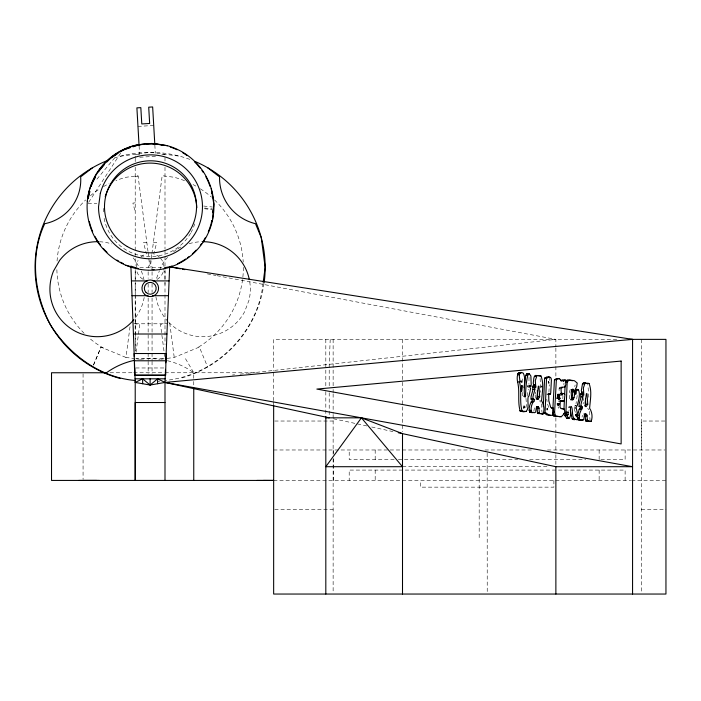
<?xml version="1.0" encoding="UTF-8"?>
<svg xmlns="http://www.w3.org/2000/svg" width="701" height="701" viewBox="0 0 701 701"><rect width="100%" height="100%" fill="white"/><g stroke="black" fill="none" stroke-linecap="round" stroke-linejoin="round"><path stroke-width="0.53" stroke-dasharray="3.5 2.63" d="M135.223 335.753L135.223 351.035L135.214 282.556M135.223 334.657L135.223 297.548M135.223 296.462L135.223 282.266M135.223 281.18L135.223 271.357L136.704 270.963A13.88 13.88 0 0 0 143.17 279.392M542.635 386.347L540.716 386.347L540.664 392.332M588.84 397.327L587.894 384.831M330.206 339.372L329.207 364.345L329.207 386.172M522.604 382.36L522.596 376.533M522.534 392.376L522.394 395.25L523.13 397.222M525.96 398.282L526.469 404.81L525.811 407.956M529.018 377.322L528.913 384.183M535.187 394.917L535.301 398.159M548.909 392.218L549.269 384.709M562.807 398.851L562.956 395.802M563.893 384.893L563.981 383.044M570.965 406.23L569.054 406.23L568.835 410.663M569.405 398.851L569.308 392.148L570.491 388.985M575.346 412.416L574.093 408.508L575.451 405.204M577.186 395.53L576.02 403.697M583.171 403.881L583.241 402.4M533.82 411.312L534.416 407.807M135.214 358.675L125.97 357.457L130.062 326.377M136.064 352.244L139.736 324.379L133.567 323.573M151.784 254.629L150.61 265.477A1.963 1.963 0 0 1 152.003 266.862L152.064 270.656M151.924 253.552L162.176 175.697L174.242 177.283A93.259 93.259 0 0 1 185.301 181.007M157.042 279.392A13.88 13.88 0 0 0 163.508 270.963L163.868 268.273M263.059 283.327C258.012 332.852 214.576 375.885 164.998 380.468M559.959 387.416L559.074 388.573L559.179 392.893M535.327 393.944L535.599 392.008M583.521 400.464L583.793 398.519M527.099 395.986L528.449 389.335M574.776 386.654L575.127 384.998M582.04 417.086L582.47 415.29M156.568 278.271L159.267 271.164M159.609 270.271L160.967 266.678A47.51 47.51 0 0 1 167.521 257.381M93.566 365.081L101.005 347.118L125.97 357.457M93.417 365.019L101.005 347.118M88.659 202.344L120.826 152.792M96.913 179.167L114.289 158.303M167.048 358.404L174.242 357.457L199.364 347.048L207.636 367.009M120.327 156.235L150.11 152.319L179.885 156.235M135.214 176.854L138.141 176.468M135.214 202.808L132.892 203.115L135.214 211.79M146.798 242.213L143.486 242.651L146.518 253.964M167.837 323.415L160.476 324.379L164.717 356.529M160.687 359.245L164.998 358.675L136.283 358.675M157.55 381.449L159.679 381.169M232.417 375L234.59 374.763M240.031 374.159L246.559 373.44M247.646 373.326L255.252 372.485M256.347 372.362L555.875 339.372L555.875 346.995M137.966 126.39L153.721 125.479M139.744 157.234L155.499 156.323M139.473 154.273L135.214 154.273L135.214 157.541M161.808 154.273L164.998 154.273L164.998 157.541M88.063 203.264L96.826 203.264M161.765 267.37L139.201 267.37L135.1 260.281A47.51 47.51 0 0 0 133.137 257.88M135.214 323.783L164.998 323.783M616.766 339.372L273.653 339.372L273.653 370.61M135.749 367.972L164.507 367.972M110.075 372.757L133.313 372.757M133.733 372.757L164.297 372.757M164.998 372.757L253.744 372.757M529.728 385.313L527.818 385.313L527.354 386.356L529.273 386.356M542.469 386.085L540.55 386.085L540.12 378.487M529.457 386.759L527.538 386.759L528.528 387.653M540.813 387.057L542.732 387.057M559.424 387.819L561.335 387.819M559.074 388.573L560.993 388.573M548.673 394.12L546.762 394.12L547.577 394.242M541.558 400.814L539.639 400.814L540.655 402.269M558.355 401.498L560.274 401.498M574.846 405.651L576.765 405.651M568.59 407.272L570.5 407.272M574.145 407.395L576.064 407.395M574.093 408.508L576.003 408.508M274.731 421.029L333.133 421.029M664.881 421.029L641.45 421.029L641.327 591.881M273.653 449.981L470.967 449.981M484.978 449.981L532.033 449.981M547.499 449.981L664.881 449.981M394.164 459.628L349.203 459.628L349.203 449.981M398.308 459.628L517.732 459.628M529.623 459.628L585.764 459.628M600.941 459.628L625.126 459.628L625.126 449.981M402.505 466.708L548.313 466.708M273.653 480.474L630.646 480.474M631.575 480.474L665.95 480.474M274.731 509.425L333.133 509.425M641.327 509.425L665.95 509.425M203.676 206.033L212.438 207.032M204.692 208.022L212.298 208.88M204.429 208.74L212.035 209.599M153.414 242.213L156.726 242.651L153.694 253.964A13.88 13.88 0 0 1 159.258 256.943M136.292 358.816L139.525 359.245M207.303 273.872L215.908 275.484M216.986 275.686L555.875 339.372M333.457 418.751L367.447 426.077M371.696 426.997L392.946 431.579M163.508 270.963L164.989 271.357L164.989 281.171M587.701 408.297L588.709 409.752M185.493 358.684L193.756 372.757L193.756 380.371M548.804 407.447L547.385 403.653L546.762 399.141M558.092 407.036L558.653 408.236M549.172 378.137L549.479 380.415M589.401 411.408L590.032 419.82M541.347 403.925L541.978 412.337M169.73 323.161L174.242 357.457M147.999 251.387L138.036 175.697L125.97 177.283A93.259 93.259 0 0 0 115.902 180.604M148.148 252.465L149.602 265.477A1.963 1.963 0 0 0 148.209 266.862L148.148 270.656M154.842 145.037L155.315 153.247M139.087 145.939L139.56 154.15M641.327 339.372L641.45 449.981M164.998 282.266L164.998 284.448M625.126 480.474L625.126 470.082L349.203 470.082L349.203 480.474M599.145 449.981L599.145 459.628M599.145 470.082L599.145 480.474M555.875 348.082L555.875 377.462M555.875 417.735L555.875 432.973M555.875 434.059L555.875 453.652M555.875 454.739L555.875 466.708M553.886 480.474L553.886 487.151L420.442 487.151L420.442 480.474M487.16 453.197L487.23 594.045M479.186 466.708L479.186 538.377M402.505 339.372L402.505 431.886M375.184 449.981L375.184 459.628M375.184 470.082L375.184 480.474M333.369 449.981L333.369 454.336M333.369 458.691L333.369 480.474M333.133 339.372L333.133 388.363M333.133 389.458L333.133 392.718M333.133 393.813L333.133 413.406M333.133 414.493L333.133 454.336M333.133 458.691L333.133 591.881M329.207 392.726L329.207 416.745M325.816 339.372L325.816 387.32M325.816 391.614L325.816 417.831M273.653 372.757L273.653 400.648M273.653 401.717L273.653 404.941M193.756 381.458L193.756 386.899M164.998 158.128L164.998 160.985M164.998 167.25L164.998 248.89M164.998 249.977L164.998 255.418M164.998 256.505L164.998 266.319M164.998 269.543L164.998 281.478M164.998 282.556L164.998 344.498M152.064 271.751L152.064 278.315M152.064 283.782L152.064 292.536M152.064 298.004L152.064 360.375M152.064 361.427L152.064 374.071M150.11 260.229L150.11 267.37M148.148 271.751L148.148 278.315M148.148 283.782L148.148 292.536M148.148 298.004L148.148 360.375M148.148 361.427L148.148 374.071M135.214 158.128L135.214 162.886M135.214 167.25L135.214 255.453M135.214 258.704L135.214 265.258M135.214 269.543L135.214 281.504M83.069 373.852L83.069 479.388M264.032 283.458A115.06 115.06 0 0 1 179.885 378.505M114.175 158.067A115.06 115.06 0 0 1 191.119 159.872M140.419 359.289A74.613 74.613 0 0 1 159.793 359.289M167.434 360.7A74.613 74.613 0 0 1 193.756 372.757M194.712 223.891A46.765 46.765 0 0 1 191.101 232.346M190.602 233.223A46.765 46.765 0 0 1 103.739 215.943M103.389 211.868A46.765 46.765 0 0 1 103.389 207.82M168.757 322.329A47.51 47.51 0 0 0 244.631 311.717L249.039 300.124A47.51 47.51 0 0 0 249.521 280.566M168.038 321.584A47.51 47.51 0 0 1 155.902 296.803M173.585 251.738A47.51 47.51 0 0 1 176.967 249.328M177.835 248.785A47.51 47.51 0 0 1 181.436 246.761M189.139 243.694A47.51 47.51 0 0 1 201.389 241.714M144.196 297.434A47.51 47.51 0 0 1 135.1 318.123M99.498 241.74A47.51 47.51 0 0 1 111.704 243.895M141.304 271.015A47.51 47.51 0 0 1 144.012 279.944M243.37 267.37A93.259 93.259 0 0 1 196.736 348.143M103.476 348.143A93.259 93.259 0 0 1 88.79 337.645M84.155 333.317A93.259 93.259 0 0 1 56.869 269.473M57.061 261.035A93.259 93.259 0 0 1 85.662 199.951M90.411 195.71A93.259 93.259 0 0 1 99.866 188.797M103.476 186.606A93.259 93.259 0 0 1 109.076 183.618M193.038 184.573A93.259 93.259 0 0 1 195.824 186.08M200.346 188.797A93.259 93.259 0 0 1 211.422 197.095M214.55 199.951A93.259 93.259 0 0 1 243.221 262.095M136.231 267.37A13.88 13.88 0 0 1 138.088 260.43M140.954 256.943A13.88 13.88 0 0 1 145.65 254.226M160.538 258.222A13.88 13.88 0 0 1 163.955 266.468"/><path stroke-width="1.05" d="M134.487 362.811L135.214 382.431L150.11 385.033L150.11 378.812M157.55 383.727L157.629 378.812L164.998 382.431L329.207 417.831M164.998 480.422L164.998 382.431L165.524 369.339M165.786 362.811L169.651 266.792A62.959 62.959 0 0 0 171.631 266.126M165.576 375.245L166.155 353.523L134.145 353.523L134.68 375.245L165.576 375.245L165.576 370.049M529.255 373.712L528.142 374.334C526.065 381.344 525.75 388.985 525.505 396.179L525.04 397.222C522.692 389.546 526.749 380.643 523.332 373.186C516.768 369.786 516.646 377.874 517.662 382.247C520.011 391.675 517.382 401.936 520.212 411.136L523.463 411.776L526.223 411.443C529.702 407.036 527.021 401.419 528.256 396.582L529.018 395.986L530.613 388.424L529.273 386.356L529.728 385.313L530.92 386.242L531.2 384.796L530.885 376.034L529.255 373.712L526.705 373.983L525.732 375.508L523.997 387.688M521.693 372.538C517.04 373.519 520.817 379.145 519.581 382.247C521.921 391.675 519.301 401.936 522.122 411.136L526.223 411.443M532.48 412.714L529.825 412.302C528.317 409.025 529.641 404.442 531.524 401.559L533.899 401.48L534.399 399.701L533.619 398.834L531.069 399.114C530.333 394.751 534.066 390.974 532.488 386.689L532.935 386.014L534.845 386.014L535.187 387.557L535.801 387.653L535.319 380.512L537.01 375.552L540.979 375.973C544.116 383.771 542.153 392.683 541.558 400.814C544.107 404.416 544.756 410.181 542.986 414.054L537.536 413.266L537.185 408.429L536.44 406.825L538.35 406.825L538.797 407.447L539.455 413.266L542.986 414.054M532.988 399.114C532.252 394.751 535.976 390.974 534.407 386.689L534.845 386.014M543.275 406.685L544.624 378.54L546.552 376.98L549.899 377.208L551.091 378.137L551.389 380.415L550.706 393.182L550.04 394.19L548.673 394.12L548.83 400.849L550.714 407.447L553.361 408.227L553.553 412.723L552.721 414.826L551.573 415.386L548.918 414.974L546.123 413.055L543.573 413.327L543.152 412.521L545.063 412.521L545.904 413.388M560.476 393.743L564.358 393.585L564.918 394.786L564.279 400.727L563.175 401.209L560.721 400.823L560.274 401.498L560.011 407.036L560.572 408.236L563.937 408.972L564.673 410.76L564.708 412.232L563.604 414.335L561.186 416.885L555.455 415.991L554.596 412.512L556.366 379.705L558.487 378.54L560.353 379.39L561.247 381.204L562.316 380.257L565.216 379.96L565.76 381.572L565.803 384.893L564.936 386.987L560.677 387.364M558.793 397.923L557.759 398.133L557.47 395.487L559.582 394.33L559.959 395.127L559.293 396.144L560.003 398.483L559.442 399.509L558.504 399.736L558.793 397.923L556.883 397.923M559.345 403.583L557.882 404.1L557.812 405.581L558.425 405.677L559.345 403.583L557.435 403.583M563.946 409.559L564.419 399.719M564.682 394.26L565.094 385.515M565.243 414.843L566.171 414.712L566.294 412.127L568.213 412.127L568.09 414.712L565.243 414.843L564.892 415.623L567.021 418.558L569.589 418.041L570.526 415.456L570.5 407.272L571.359 406.457C573.584 410.225 570.719 418.918 576.502 419.733L577.764 419.189L577.957 415.132L575.836 415.097L577.957 415.132M577.291 416.815L579.149 409.41L581.961 408.963L582.461 407.185L581.672 406.317L579.131 406.598C578.395 402.234 582.119 398.457 580.542 394.172L580.989 393.498L582.908 393.498L583.241 395.04L583.854 395.136L583.372 387.995L585.072 383.035L589.033 383.456C592.179 391.254 590.207 400.166 589.611 408.297C592.161 411.899 592.818 417.665 591.039 421.538L585.598 420.749L585.239 415.912L584.494 414.309L586.413 414.309L586.851 414.931L587.517 420.749L591.039 421.538M581.041 406.598C580.305 402.234 584.038 398.457 582.461 394.172L582.908 393.498M212.517 220L213.384 209.003L212.727 212.736M579.797 419.785L579.403 419.18L577.493 419.18L577.878 419.785L582.452 420.197L583.714 419.654L584.389 415.29L585.011 414.273L586.413 414.309M211.395 222.795L211.667 220.78M263.199 282.258L265.162 267.37L261.245 237.595L255.497 223.715A47.133 47.133 0 0 1 219.544 176.871L207.636 167.732M538.35 406.825L536.957 406.79L536.326 407.807L535.66 412.17L534.399 412.714L531.735 412.302C530.228 409.025 531.551 404.442 533.443 401.559M579.403 419.18L579.613 413.827L581.497 409.042M146.491 144.02L151.837 143.433L154.79 144.012C120.738 140.901 90.455 168.047 87.327 201.511M577.755 415.097L577.361 414.668L577.089 416.105L576.231 416.718L577.265 412.416L576.064 407.395L577.361 405.204C578.614 400.402 580.498 394.444 578.448 389.738L576.494 389.809L576.082 394.015L575.451 394.295L575.495 389.09L576.695 386.654L577.221 383.044L574.452 380.748L569.747 380.021L567.845 380.958L567.118 383.324L565.873 413.616L568.213 412.127M573.103 399.614L571.192 399.614C572.857 396.748 573.12 392.648 571.683 389.633L573.602 389.633C575.039 392.648 574.776 396.748 573.103 399.614L570.596 399.78M568.932 418.558L566.811 415.623L567.153 414.843M89.956 191.478L88.089 198.602A62.959 62.959 0 0 1 89.474 191.355M91.288 186.387L92.094 183.338L95.205 177.747M549.899 377.208L548.462 376.98L546.535 378.54L545.063 412.521M531.524 401.559L532.488 399.701L531.7 398.834L531.069 399.114M579.587 409.042L580.542 407.185L579.762 406.317L579.131 406.598M535.914 375.324L534.407 376.49L533.838 378.146L533.277 383.096L533.952 386.172L535.871 386.172M585.747 383.088L583.977 382.807L582.461 383.973L581.339 390.58L582.014 393.655M572.533 380.748C570.263 380.529 566.426 378.803 565.418 381.957L567.337 381.957M98.753 171.368L104.116 164.972M536.738 398.378L537.772 396.81L537.334 390.492M538.131 399.167L539.691 396.81L538.955 386.286L538.342 386.19L537.027 396.398L537.317 399.044L538.131 399.167L536.221 399.167M560.003 398.483L558.092 398.483L557.374 396.144L558.04 395.127L559.959 395.127M584.792 405.861L585.834 404.293L585.466 399.027M587.745 404.293L586.194 406.65L585.37 406.527L585.16 402.4L586.395 393.673L587.009 393.769L587.745 404.293L585.834 404.293M562.728 393.331L562.228 395.11L561.405 394.987L560.993 388.573L562.596 387.364M589.129 421.538L591.486 421.056M565.216 379.96L563.289 381.519L562.526 380.284M107.008 161.913L110.627 158.102L116.865 154.185M559.617 400.954L564.279 400.727M135.214 382.431L142.601 378.812L150.11 385.033L157.629 378.812M567.021 418.558L567.67 418.041M92.576 167.732L80.668 176.871A44.706 44.706 0 0 1 44.715 223.715C29.573 255.751 34.218 294.157 50.463 324.896C68.961 354.338 99.901 377.567 135.214 380.468L135.214 480.413L135.214 402.514L164.998 402.514M112.449 156.665L118.451 152.897M120.169 151.828L122.018 150.96M122.675 150.54L123.998 149.716A62.959 62.959 0 0 1 129.851 147.341M554.614 412.144L552.695 412.144L554.456 379.705L556.568 378.54L559.512 378.706M559.933 416.666L553.545 415.991L552.791 413.371M123.998 149.716L130.009 147.797M133.015 146.833C144.108 142.408 156.121 143.407 167.557 145.755A63.397 63.397 0 0 1 201.8 244.079A63.397 63.397 0 0 1 97.693 241.906A63.397 63.397 0 0 1 136.029 145.089L139.035 144.914A62.959 62.959 0 0 0 132.883 146.378M172.604 266.24L164.472 267.747M150.11 385.033L164.998 382.431L632.565 339.372L632.565 594.045M550.267 415.299L546.999 414.974L544.204 413.055M140.095 144.73L142.224 144.494M78.705 480.43L96.668 480.439M83.069 480.474L99.332 480.439M131.446 280.908L147.569 280.908M152.949 280.908L169.081 280.908M131.99 295.699L148.095 295.699M152.38 295.699L168.485 295.699M133.418 334.009L166.943 334.009M629.323 339.372L665.95 339.372L665.95 594.045L273.653 594.045L273.653 405.388M134.145 360.787L166.155 360.787M518.766 372.862L520.685 372.862M518.039 373.344L519.949 373.344M517.583 373.983L519.494 373.983M526.705 373.983L528.624 373.983M526.223 374.334L528.142 374.334M517.399 374.772L519.318 374.772M134.951 375.201L165.287 375.201M525.732 375.508L527.651 375.508M535.1 375.552L537.01 375.552M540.979 375.973L538.578 375.745M534.407 376.49L536.318 376.49M545.133 377.602L547.043 377.602M544.765 378.032L546.675 378.032M135.083 378.812L165.138 378.812M554.456 379.705L556.366 379.705M564.436 380.31L560.607 380.284M566.732 380.31L568.651 380.31M565.935 380.958L567.845 380.958M517.68 381.879L519.599 381.879M583.153 383.035L585.072 383.035M589.033 383.456L587.123 383.456L587.543 383.99M582.461 383.973L584.38 383.973M533.417 384.569L535.327 384.569M529.01 386.242L530.92 386.242M535.135 386.435L532.935 386.014M532.488 386.689L534.407 386.689M532.471 387.057L534.39 387.057M532.979 389.37L534.898 389.37M577.747 389.441L575.109 389.467L578.448 389.738M572.218 390.615L574.137 390.615M572.498 391.99L574.417 391.99M581.471 392.052L583.39 392.052M564.358 393.585L560.809 393.331M548.524 393.839L550.443 393.839M548.121 394.19L550.04 394.19M580.542 394.172L582.461 394.172M559.582 394.33L557.672 394.33L558.04 395.127M580.524 394.54L582.443 394.54M523.586 396.179L525.505 396.179M557.374 396.144L559.293 396.144M537.772 396.81L539.691 396.81M581.033 396.854L582.952 396.854M572.104 397.712L574.023 397.712M556.866 398.291L558.776 398.291M531.7 398.834L533.619 398.834M571.692 398.93L573.611 398.93M532.488 399.701L534.399 399.701M561.887 401.147L563.806 401.147M531.989 401.48L533.899 401.48M531.095 401.927L533.005 401.927M557.164 404.03L559.083 404.03M579.762 406.317L581.672 406.317M580.542 407.185L582.461 407.185M536.878 407.447L538.797 407.447M551.442 408.227L553.361 408.227M537.185 408.429L539.104 408.429M580.042 408.963L581.961 408.963M563.937 408.972L561.308 408.657M579.149 409.41L581.068 409.41M529.089 410.33L531.007 410.33M519.879 410.681L521.789 410.681M520.212 411.136L522.122 411.136M529.43 411.697L531.349 411.697M529.825 412.302L531.735 412.302M537.378 412.547L539.297 412.547M552.677 412.512L554.596 412.512M537.536 413.266L539.455 413.266M543.573 413.327L545.492 413.327M537.798 413.546L539.709 413.546M565.873 413.616L563.955 413.616L566.285 413.686M583.924 414.028L585.834 414.028M575.442 414.668L577.361 414.668M566.171 414.712L568.09 414.712M575.652 414.694L577.563 414.694M584.932 414.931L586.851 414.931M553.019 415.08L554.938 415.08M564.988 415.15L566.907 415.15M564.892 415.623L566.811 415.623M553.255 415.737L555.174 415.737M585.239 415.912L587.158 415.912M325.816 417.831L361.418 417.831L402.505 433.639L402.505 594.045M577.151 417.814L579.061 417.814M570.255 409.901L572.139 418.725L574.058 418.725M572.139 418.725L574.54 419.277M572.629 419.277L575.065 419.513M583.714 419.654L580.533 420.197L577.878 419.785M585.44 420.03L587.35 420.03M585.598 420.749L587.517 420.749M585.852 421.029L587.771 421.029M398.256 432.727L555.875 466.708L632.565 466.708L164.998 382.431M273.653 480.43L51.523 480.43L51.523 372.757L106.456 372.757A74.613 74.613 0 0 1 134.671 360.27M256.899 480.439L273.653 480.474L263.418 480.439M152.029 269.526L154.132 269.666M154.798 143.942L167.557 145.755M632.565 339.372L169.651 266.792L180.402 268.816M572.507 399.78L571.315 398.851C572.27 396.126 569.676 390.527 572.813 389.046L573.602 389.633M573.155 419.513L574.583 419.733M182.558 269.219L184.714 269.622M125.935 265.267L131.113 266.678M138.386 268.597L130.894 266.117L134.259 356.616M547.98 377.208L548.69 377.506M527.345 373.712L528.125 374.229M576.537 389.738L577.019 390.369M211.203 188.49L213.849 204.166L213.525 207.154L213.525 202.265M139.07 145.536L136.897 107.866L140.831 107.639L141.777 123.937L149.655 123.481L148.708 107.183L152.652 106.955L154.79 144.012A62.959 62.959 0 0 1 162.106 144.941M142.601 378.812L142.662 383.727M555.875 466.708L555.875 594.045M325.816 416.648L325.816 594.045M193.756 387.986L193.756 480.43M134.68 367.972L134.68 375.245M195.132 161.493A115.06 115.06 0 0 1 264.181 282.389M120.327 378.505A115.06 115.06 0 0 1 106.079 161.072M105.211 196.762A46.765 46.765 0 0 1 196.823 207.82M202.414 241.696A47.51 47.51 0 0 1 249.319 279.55M133.812 319.726A47.51 47.51 0 0 1 53.521 271.015L59.725 260.281A47.51 47.51 0 0 1 98.455 241.705M213.446 208.197A62.959 62.959 0 0 1 213.209 212.403M211.895 220.754A62.959 62.959 0 0 1 208.302 231.768M205.516 237.437A62.959 62.959 0 0 1 203.351 241.039M201.555 243.659A62.959 62.959 0 0 1 200.284 245.359M196.175 250.152A62.959 62.959 0 0 1 192.389 253.815M189.139 256.522A62.959 62.959 0 0 1 187.447 257.802M185.712 259.002A62.959 62.959 0 0 1 177.493 263.699M123.402 263.637A62.959 62.959 0 0 1 120.598 262.218M118.749 261.175A62.959 62.959 0 0 1 116.944 260.08M106.99 252.316A62.959 62.959 0 0 1 103.319 248.496M100.629 245.236A62.959 62.959 0 0 1 94.924 236.386M92.646 231.628A62.959 62.959 0 0 1 89.316 221.639M90.99 186.282A62.959 62.959 0 0 1 95.24 176.661M97.965 172.131A62.959 62.959 0 0 1 103.757 164.647M106.701 161.598A62.959 62.959 0 0 1 116.603 153.773M170.273 147.044A62.959 62.959 0 0 1 177.125 149.769M182.733 152.739A62.959 62.959 0 0 1 187.123 155.604M194.422 161.712A62.959 62.959 0 0 1 200.039 167.96M201.941 170.509A62.959 62.959 0 0 1 203.132 172.262M205.831 176.775A62.959 62.959 0 0 1 210.072 186.44M211.562 191.478A62.959 62.959 0 0 1 212.044 193.52M212.447 195.588A62.959 62.959 0 0 1 212.797 197.682M521.08 380.993L521.027 382.098L521.64 382.194L521.08 380.993M521.684 385.55L521.605 391.482L522.298 385.646L521.684 385.55M524.602 406.449L524.55 407.553L523.489 408.131L524.006 405.984L524.602 406.449M548.445 381.817L548.795 382.983L548.445 381.817M547.542 409.182L547.095 409.857L547.174 408.385L547.542 409.182M100.313 193.371L98.543 206.821A51.962 51.962 0 0 0 172.464 253.911A51.962 51.962 0 0 0 183.907 167.013A51.962 51.962 0 0 0 100.313 193.371M361.418 417.831L325.816 466.708L402.505 466.708L361.418 417.831M621.139 361.068L316.852 389.081L621.139 443.935L621.139 361.068M127.284 246.55A46.021 46.021 0 0 0 196.525 207.058A46.021 46.021 0 0 0 127.705 166.847A46.021 46.021 0 0 0 127.284 246.55M144.467 294.262A8.316 8.316 0 0 0 158.321 290.345A8.316 8.316 0 0 0 147.999 280.304A8.316 8.316 0 0 0 144.467 294.262M146.123 292.562A5.941 5.941 0 0 0 156.016 289.758A5.941 5.941 0 0 0 148.647 282.591A5.941 5.941 0 0 0 146.123 292.562"/></g></svg>
